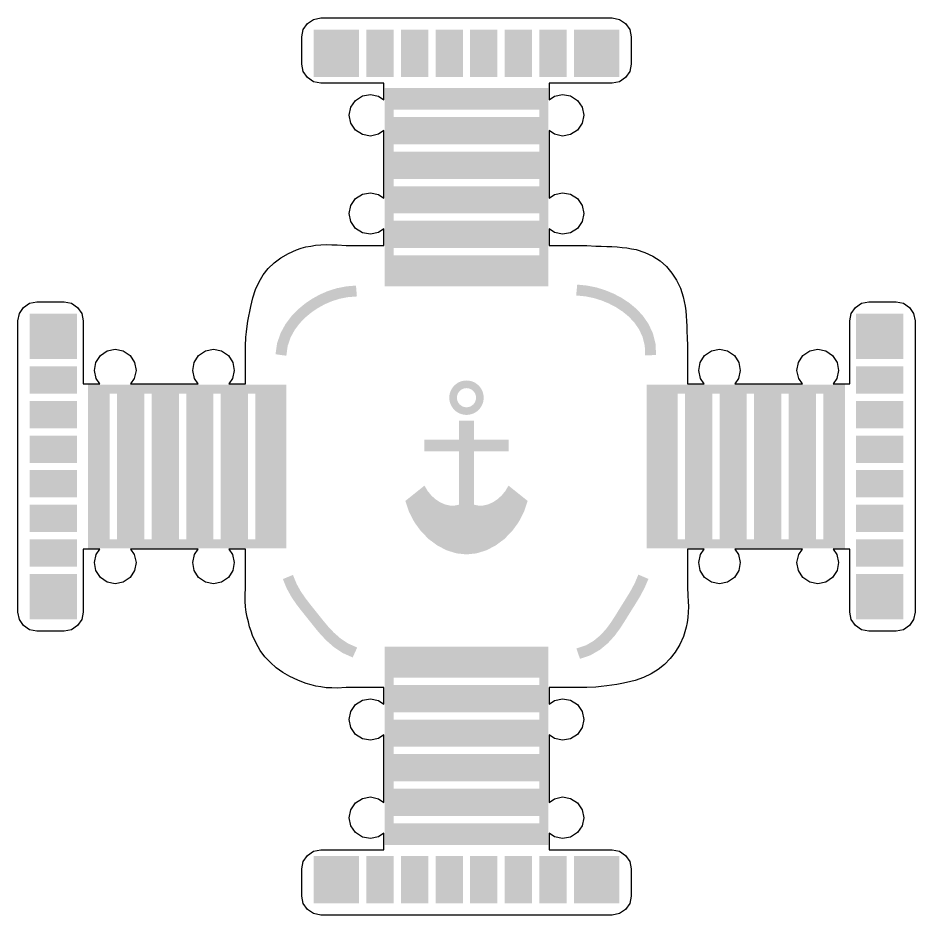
# Model space of a CAD drawing. Header units: millimetres. Extents: x 6 to 126, y 130 to 351.
# Drawn here: x 5.96 to 51.99, y 130.01 to 176.04 of the extents above; entities that cross this region are included whole.
import ezdxf

# ---------------------------------------------------------------- set-up
doc = ezdxf.new("R2010")
doc.units = ezdxf.units.MM
doc.layers.add('CUT', color=1, linetype='Continuous')
doc.layers.add('RASTER', color=7, linetype='Continuous')

msp = doc.modelspace()

# ---------------------------------------------------------------- hatches: boundary and pattern name
at = {"layer": 'RASTER'}
h = msp.add_hatch(color=7, dxfattribs=at)
h.paths.add_polyline_path([(21.131, 173.011), (36.822, 173.011), (36.822, 175.44), (21.131, 175.44)])
h.paths.add_polyline_path([(23.466, 173.011), (23.466, 175.44), (23.839, 175.44), (23.839, 173.011), (23.466, 173.011)], flags=0)
h.paths.add_polyline_path([(25.24, 173.011), (25.24, 175.44), (25.614, 175.44), (25.614, 173.011), (25.24, 173.011)], flags=0)
h.paths.add_polyline_path([(27.015, 173.011), (27.015, 175.44), (27.389, 175.44), (27.389, 173.011), (27.015, 173.011)], flags=0)
h.paths.add_polyline_path([(28.79, 173.011), (28.79, 175.44), (29.163, 175.44), (29.163, 173.011), (28.79, 173.011)], flags=0)
h.paths.add_polyline_path([(30.564, 173.011), (30.564, 175.44), (30.938, 175.44), (30.938, 173.011), (30.564, 173.011)], flags=0)
h.paths.add_polyline_path([(32.339, 173.011), (32.339, 175.44), (32.712, 175.44), (32.712, 173.011), (32.339, 173.011)], flags=0)
h.paths.add_polyline_path([(34.113, 173.011), (34.113, 175.44), (34.487, 175.44), (34.487, 173.011), (34.113, 173.011)], flags=0)
h = msp.add_hatch(color=7, dxfattribs=at)
h.paths.add_polyline_path([(24.773, 162.27), (33.179, 162.27), (33.179, 172.451), (24.773, 172.451)])
h.paths.add_polyline_path([(25.24, 163.858), (25.24, 164.232), (32.712, 164.232), (32.712, 163.858), (25.24, 163.858)], flags=0)
h.paths.add_polyline_path([(25.24, 165.633), (25.24, 166.006), (32.712, 166.006), (32.712, 165.633), (25.24, 165.633)], flags=0)
h.paths.add_polyline_path([(25.24, 167.407), (25.24, 167.781), (32.712, 167.781), (32.712, 167.407), (25.24, 167.407)], flags=0)
h.paths.add_polyline_path([(25.24, 169.182), (25.24, 169.555), (32.712, 169.555), (32.712, 169.182), (25.24, 169.182)], flags=0)
h.paths.add_polyline_path([(25.24, 170.956), (25.24, 171.33), (32.712, 171.33), (32.712, 170.956), (25.24, 170.956)], flags=0)
for points in [[(19.734, 158.707), (19.8, 159.208), (19.948, 159.641), (20.161, 160.03), (20.42, 160.372), (20.708, 160.67), (21.018, 160.927), (21.345, 161.15), (21.69, 161.341), (22.058, 161.501), (22.453, 161.626), (22.879, 161.711), (23.353, 161.751), (23.306, 162.309), (22.801, 162.266), (22.314, 162.169), (21.862, 162.026), (21.443, 161.844), (21.051, 161.627), (20.68, 161.375), (20.327, 161.08), (19.993, 160.736), (19.69, 160.333), (19.435, 159.866), (19.254, 159.336), (19.178, 158.782)], [(34.604, 161.799), (35.082, 161.754), (35.512, 161.665), (35.915, 161.539), (36.293, 161.382), (36.65, 161.195), (36.986, 160.974), (37.301, 160.715), (37.586, 160.413), (37.829, 160.063), (38.014, 159.666), (38.124, 159.227), (38.142, 158.722), (38.702, 158.745), (38.679, 159.305), (38.543, 159.852), (38.316, 160.341), (38.022, 160.765), (37.684, 161.124), (37.319, 161.425), (36.934, 161.678), (36.531, 161.889), (36.106, 162.066), (35.652, 162.208), (35.164, 162.308), (34.657, 162.357)], [(28.584, 155.377), (29.369, 155.377), (29.369, 154.397), (31.134, 154.397), (31.134, 153.808), (29.369, 153.808), (29.369, 151.062), (29.597, 151.016), (29.838, 151.022), (30.082, 151.079), (30.325, 151.185), (30.558, 151.336), (30.775, 151.531), (30.97, 151.767), (31.134, 152.043), (32.115, 151.258), (31.923, 150.69), (31.652, 150.167), (31.311, 149.7), (30.913, 149.297), (30.469, 148.967), (29.991, 148.721), (29.489, 148.566), (28.976, 148.512), (28.463, 148.566), (27.962, 148.721), (27.484, 148.967), (27.04, 149.297), (26.641, 149.7), (26.301, 150.167), (26.029, 150.69), (25.838, 151.258), (26.819, 152.043), (26.983, 151.767), (27.177, 151.531), (27.395, 151.336), (27.628, 151.185), (27.87, 151.079), (28.115, 151.022), (28.355, 151.016), (28.584, 151.062), (28.584, 153.808), (26.819, 153.808), (26.819, 154.397), (28.584, 154.397)], [(23.367, 143.735), (22.892, 143.946), (22.5, 144.21), (22.165, 144.507), (21.879, 144.812), (21.629, 145.111), (21.398, 145.401), (21.17, 145.685), (20.939, 145.973), (20.704, 146.28), (20.471, 146.621), (20.257, 147.006), (20.071, 147.46), (19.553, 147.248), (19.751, 146.765), (19.994, 146.328), (20.249, 145.952), (20.498, 145.628), (20.733, 145.335), (20.96, 145.051), (21.195, 144.757), (21.46, 144.44), (21.775, 144.104), (22.159, 143.765), (22.622, 143.455), (23.138, 143.224)], [(37.797, 147.476), (37.605, 147.027), (37.397, 146.639), (37.184, 146.288), (36.979, 145.96), (36.781, 145.643), (36.586, 145.328), (36.378, 145.008), (36.139, 144.685), (35.852, 144.37), (35.508, 144.082), (35.106, 143.847), (34.62, 143.685), (34.798, 143.154), (35.336, 143.336), (35.829, 143.622), (36.239, 143.964), (36.571, 144.328), (36.838, 144.687), (37.059, 145.027), (37.257, 145.348), (37.454, 145.663), (37.662, 145.994), (37.884, 146.362), (38.11, 146.786), (38.312, 147.256)]]:
    msp.add_hatch(color=7, dxfattribs=at).paths.add_polyline_path(points)
h = msp.add_hatch(color=7, dxfattribs=at)
h.paths.add_polyline_path([(8.989, 145.178), (8.989, 160.869), (6.56, 160.869), (6.56, 145.178)])
h.paths.add_polyline_path([(8.989, 147.513), (6.56, 147.513), (6.56, 147.887), (8.989, 147.887), (8.989, 147.513)], flags=0)
h.paths.add_polyline_path([(8.989, 149.288), (6.56, 149.288), (6.56, 149.661), (8.989, 149.661), (8.989, 149.288)], flags=0)
h.paths.add_polyline_path([(8.989, 151.062), (6.56, 151.062), (6.56, 151.436), (8.989, 151.436), (8.989, 151.062)], flags=0)
h.paths.add_polyline_path([(8.989, 152.837), (6.56, 152.837), (6.56, 153.21), (8.989, 153.21), (8.989, 152.837)], flags=0)
h.paths.add_polyline_path([(8.989, 154.611), (6.56, 154.611), (6.56, 154.985), (8.989, 154.985), (8.989, 154.611)], flags=0)
h.paths.add_polyline_path([(8.989, 156.386), (6.56, 156.386), (6.56, 156.76), (8.989, 156.76), (8.989, 156.386)], flags=0)
h.paths.add_polyline_path([(8.989, 158.161), (6.56, 158.161), (6.56, 158.534), (8.989, 158.534), (8.989, 158.161)], flags=0)
h = msp.add_hatch(color=7, dxfattribs=at)
h.paths.add_polyline_path([(48.964, 160.869), (48.964, 145.178), (51.392, 145.178), (51.392, 160.869)])
h.paths.add_polyline_path([(48.964, 158.534), (51.392, 158.534), (51.392, 158.161), (48.964, 158.161), (48.964, 158.534)], flags=0)
h.paths.add_polyline_path([(48.964, 156.76), (51.392, 156.76), (51.392, 156.386), (48.964, 156.386), (48.964, 156.76)], flags=0)
h.paths.add_polyline_path([(48.964, 154.985), (51.392, 154.985), (51.392, 154.611), (48.964, 154.611), (48.964, 154.985)], flags=0)
h.paths.add_polyline_path([(48.964, 153.21), (51.392, 153.21), (51.392, 152.837), (48.964, 152.837), (48.964, 153.21)], flags=0)
h.paths.add_polyline_path([(48.964, 151.436), (51.392, 151.436), (51.392, 151.062), (48.964, 151.062), (48.964, 151.436)], flags=0)
h.paths.add_polyline_path([(48.964, 149.661), (51.392, 149.661), (51.392, 149.288), (48.964, 149.288), (48.964, 149.661)], flags=0)
h.paths.add_polyline_path([(48.964, 147.887), (51.392, 147.887), (51.392, 147.513), (48.964, 147.513), (48.964, 147.887)], flags=0)
h = msp.add_hatch(color=7, dxfattribs=at)
h.paths.add_polyline_path([(29.859, 156.554), (29.851, 156.439), (29.829, 156.326), (29.792, 156.216), (29.741, 156.113), (29.677, 156.017), (29.601, 155.93), (29.514, 155.854), (29.418, 155.79), (29.314, 155.739), (29.205, 155.702), (29.092, 155.679), (28.976, 155.671), (28.861, 155.679), (28.748, 155.702), (28.639, 155.739), (28.535, 155.79), (28.439, 155.854), (28.352, 155.93), (28.276, 156.017), (28.212, 156.113), (28.161, 156.216), (28.124, 156.326), (28.101, 156.439), (28.094, 156.554), (28.101, 156.669), (28.124, 156.783), (28.161, 156.892), (28.212, 156.995), (28.276, 157.091), (28.352, 157.178), (28.439, 157.254), (28.535, 157.319), (28.639, 157.37), (28.748, 157.407), (28.861, 157.429), (28.976, 157.437), (29.092, 157.429), (29.205, 157.407), (29.314, 157.37), (29.418, 157.319), (29.514, 157.254), (29.601, 157.178), (29.677, 157.091), (29.741, 156.995), (29.792, 156.892), (29.829, 156.783), (29.851, 156.669)])
h.paths.add_polyline_path([(29.467, 156.554), (29.463, 156.49), (29.45, 156.427), (29.429, 156.366), (29.401, 156.309), (29.365, 156.256), (29.323, 156.207), (29.275, 156.165), (29.222, 156.129), (29.164, 156.101), (29.103, 156.08), (29.04, 156.068), (28.976, 156.064), (28.912, 156.068), (28.849, 156.08), (28.789, 156.101), (28.731, 156.129), (28.678, 156.165), (28.63, 156.207), (28.587, 156.256), (28.552, 156.309), (28.523, 156.366), (28.503, 156.427), (28.49, 156.49), (28.486, 156.554), (28.49, 156.618), (28.503, 156.681), (28.523, 156.742), (28.552, 156.799), (28.587, 156.853), (28.63, 156.901), (28.678, 156.943), (28.731, 156.979), (28.789, 157.007), (28.849, 157.028), (28.912, 157.04), (28.976, 157.044), (29.04, 157.04), (29.103, 157.028), (29.164, 157.007), (29.222, 156.979), (29.275, 156.943), (29.323, 156.901), (29.365, 156.853), (29.401, 156.799), (29.429, 156.742), (29.45, 156.681), (29.463, 156.618)], flags=0)
h = msp.add_hatch(color=7, dxfattribs=at)
h.paths.add_polyline_path([(19.73, 148.821), (19.73, 157.227), (9.549, 157.227), (9.549, 148.821)])
h.paths.add_polyline_path([(18.142, 149.288), (17.768, 149.288), (17.768, 156.76), (18.142, 156.76), (18.142, 149.288)], flags=0)
h.paths.add_polyline_path([(16.367, 149.288), (15.994, 149.288), (15.994, 156.76), (16.367, 156.76), (16.367, 149.288)], flags=0)
h.paths.add_polyline_path([(14.593, 149.288), (14.219, 149.288), (14.219, 156.76), (14.593, 156.76), (14.593, 149.288)], flags=0)
h.paths.add_polyline_path([(12.818, 149.288), (12.445, 149.288), (12.445, 156.76), (12.818, 156.76), (12.818, 149.288)], flags=0)
h.paths.add_polyline_path([(11.044, 149.288), (10.67, 149.288), (10.67, 156.76), (11.044, 156.76), (11.044, 149.288)], flags=0)
h = msp.add_hatch(color=7, dxfattribs=at)
h.paths.add_polyline_path([(38.223, 157.227), (38.223, 148.821), (48.404, 148.821), (48.404, 157.227)])
h.paths.add_polyline_path([(39.811, 156.76), (40.184, 156.76), (40.184, 149.288), (39.811, 149.288), (39.811, 156.76)], flags=0)
h.paths.add_polyline_path([(41.585, 156.76), (41.959, 156.76), (41.959, 149.288), (41.585, 149.288), (41.585, 156.76)], flags=0)
h.paths.add_polyline_path([(43.36, 156.76), (43.734, 156.76), (43.734, 149.288), (43.36, 149.288), (43.36, 156.76)], flags=0)
h.paths.add_polyline_path([(45.135, 156.76), (45.508, 156.76), (45.508, 149.288), (45.135, 149.288), (45.135, 156.76)], flags=0)
h.paths.add_polyline_path([(46.909, 156.76), (47.283, 156.76), (47.283, 149.288), (46.909, 149.288), (46.909, 156.76)], flags=0)
h = msp.add_hatch(color=7, dxfattribs=at)
h.paths.add_polyline_path([(33.179, 143.777), (24.773, 143.777), (24.773, 133.596), (33.179, 133.596)])
h.paths.add_polyline_path([(32.712, 142.189), (32.712, 141.816), (25.24, 141.816), (25.24, 142.189), (32.712, 142.189)], flags=0)
h.paths.add_polyline_path([(32.712, 140.415), (32.712, 140.041), (25.24, 140.041), (25.24, 140.415), (32.712, 140.415)], flags=0)
h.paths.add_polyline_path([(32.712, 138.64), (32.712, 138.266), (25.24, 138.266), (25.24, 138.64), (32.712, 138.64)], flags=0)
h.paths.add_polyline_path([(32.712, 136.865), (32.712, 136.492), (25.24, 136.492), (25.24, 136.865), (32.712, 136.865)], flags=0)
h.paths.add_polyline_path([(32.712, 135.091), (32.712, 134.717), (25.24, 134.717), (25.24, 135.091), (32.712, 135.091)], flags=0)
h = msp.add_hatch(color=7, dxfattribs=at)
h.paths.add_polyline_path([(36.822, 133.036), (21.131, 133.036), (21.131, 130.608), (36.822, 130.608)])
h.paths.add_polyline_path([(34.487, 133.036), (34.487, 130.608), (34.113, 130.608), (34.113, 133.036), (34.487, 133.036)], flags=0)
h.paths.add_polyline_path([(32.712, 133.036), (32.712, 130.608), (32.339, 130.608), (32.339, 133.036), (32.712, 133.036)], flags=0)
h.paths.add_polyline_path([(30.938, 133.036), (30.938, 130.608), (30.564, 130.608), (30.564, 133.036), (30.938, 133.036)], flags=0)
h.paths.add_polyline_path([(29.163, 133.036), (29.163, 130.608), (28.79, 130.608), (28.79, 133.036), (29.163, 133.036)], flags=0)
h.paths.add_polyline_path([(27.389, 133.036), (27.389, 130.608), (27.015, 130.608), (27.015, 133.036), (27.389, 133.036)], flags=0)
h.paths.add_polyline_path([(25.614, 133.036), (25.614, 130.608), (25.24, 130.608), (25.24, 133.036), (25.614, 133.036)], flags=0)
h.paths.add_polyline_path([(23.839, 133.036), (23.839, 130.608), (23.466, 130.608), (23.466, 133.036), (23.839, 133.036)], flags=0)

# ---------------------------------------------------------------- linework, layer by layer
at = {"layer": 'CUT'}
msp.add_lwpolyline([(51.919, 160.869), (51.993, 160.5), (51.993, 145.548), (51.919, 145.179), (51.708, 144.862), (51.392, 144.651), (51.023, 144.578), (49.614, 144.578), (49.245, 144.651), (48.929, 144.862), (48.717, 145.179), (48.644, 145.548), (48.644, 148.781), (47.785, 148.781), (47.979, 148.506), (48.071, 148.094), (47.995, 147.679), (47.765, 147.325), (47.416, 147.088), (47.003, 147.005), (46.589, 147.088), (46.24, 147.325), (46.01, 147.679), (45.935, 148.094), (46.026, 148.506), (46.22, 148.781), (42.741, 148.781), (42.936, 148.506), (43.027, 148.094), (42.952, 147.679), (42.722, 147.325), (42.373, 147.088), (41.959, 147.005), (41.545, 147.088), (41.196, 147.325), (40.966, 147.679), (40.891, 148.094), (40.982, 148.506), (41.177, 148.781), (40.318, 148.781), (40.318, 148.222), (40.318, 147.764), (40.318, 147.307), (40.32, 146.851), (40.342, 146.394), (40.353, 146.11), (40.365, 145.822), (40.355, 145.552), (40.34, 145.28), (40.301, 145.026), (40.256, 144.772), (40.186, 144.538), (40.112, 144.304), (39.92, 143.882), (39.689, 143.503), (39.426, 143.165), (39.132, 142.866), (38.807, 142.604), (38.451, 142.381), (38.06, 142.197), (37.636, 142.051), (37.409, 141.995), (37.183, 141.936), (36.94, 141.891), (36.697, 141.842), (36.436, 141.805), (36.174, 141.764), (35.893, 141.737), (35.61, 141.709), (35.152, 141.685), (34.693, 141.682), (34.236, 141.682), (33.778, 141.682), (33.219, 141.682), (33.219, 140.823), (33.494, 141.018), (33.906, 141.109), (34.321, 141.034), (34.675, 140.804), (34.912, 140.455), (34.995, 140.041), (34.912, 139.627), (34.675, 139.278), (34.321, 139.048), (33.906, 138.973), (33.494, 139.064), (33.219, 139.259), (33.219, 135.78), (33.494, 135.974), (33.906, 136.065), (34.321, 135.99), (34.675, 135.76), (34.912, 135.411), (34.995, 134.997), (34.912, 134.584), (34.675, 134.235), (34.321, 134.005), (33.906, 133.929), (33.494, 134.021), (33.219, 134.215), (33.219, 133.356), (36.452, 133.356), (36.821, 133.283), (37.138, 133.071), (37.349, 132.755), (37.422, 132.386), (37.422, 130.977), (37.349, 130.608), (37.138, 130.292), (36.821, 130.081), (36.452, 130.007), (21.5, 130.007), (21.131, 130.081), (20.815, 130.292), (20.604, 130.608), (20.53, 130.977), (20.53, 132.386), (20.604, 132.755), (20.815, 133.071), (21.131, 133.283), (21.5, 133.356), (24.733, 133.356), (24.733, 134.215), (24.459, 134.021), (24.047, 133.929), (23.632, 134.005), (23.278, 134.235), (23.041, 134.584), (22.958, 134.997), (23.041, 135.411), (23.278, 135.76), (23.632, 135.99), (24.047, 136.065), (24.459, 135.974), (24.733, 135.78), (24.733, 139.259), (24.459, 139.064), (24.047, 138.973), (23.632, 139.048), (23.278, 139.278), (23.041, 139.627), (22.958, 140.041), (23.041, 140.455), (23.278, 140.804), (23.632, 141.034), (24.047, 141.109), (24.459, 141.018), (24.733, 140.823), (24.733, 141.682), (24.174, 141.682), (23.717, 141.682), (23.26, 141.682), (22.804, 141.676), (22.345, 141.654), (22.06, 141.659), (21.774, 141.673), (21.507, 141.713), (21.242, 141.758), (20.998, 141.824), (20.756, 141.892), (20.534, 141.976), (20.314, 142.057), (19.91, 142.245), (19.544, 142.455), (19.211, 142.692), (18.914, 142.96), (18.637, 143.251), (18.395, 143.583), (18.185, 143.952), (18.002, 144.36), (17.926, 144.581), (17.846, 144.804), (17.783, 145.046), (17.719, 145.291), (17.675, 145.555), (17.636, 145.821), (17.62, 146.107), (17.612, 146.392), (17.629, 146.851), (17.635, 147.307), (17.635, 147.764), (17.635, 148.222), (17.635, 148.781), (16.776, 148.781), (16.971, 148.506), (17.062, 148.094), (16.987, 147.679), (16.756, 147.325), (16.407, 147.088), (15.994, 147.005), (15.58, 147.088), (15.231, 147.325), (15.001, 147.679), (14.926, 148.094), (15.017, 148.506), (15.211, 148.781), (11.733, 148.781), (11.927, 148.506), (12.018, 148.094), (11.943, 147.679), (11.713, 147.325), (11.364, 147.088), (10.95, 147.005), (10.537, 147.088), (10.188, 147.325), (9.957, 147.679), (9.882, 148.094), (9.973, 148.506), (10.168, 148.781), (9.309, 148.781), (9.309, 145.548), (9.236, 145.179), (9.024, 144.862), (8.708, 144.651), (8.339, 144.578), (6.93, 144.578), (6.561, 144.651), (6.245, 144.862), (6.033, 145.179), (5.96, 145.548), (5.96, 160.5), (6.033, 160.869), (6.245, 161.185), (6.561, 161.396), (6.93, 161.47), (8.339, 161.47), (8.708, 161.396), (9.024, 161.185), (9.236, 160.869), (9.309, 160.5), (9.309, 157.267), (10.168, 157.267), (9.973, 157.541), (9.882, 157.953), (9.957, 158.368), (10.188, 158.722), (10.537, 158.959), (10.95, 159.042), (11.364, 158.959), (11.713, 158.722), (11.943, 158.368), (12.018, 157.953), (11.927, 157.541), (11.733, 157.267), (15.211, 157.267), (15.017, 157.541), (14.926, 157.953), (15.001, 158.368), (15.231, 158.722), (15.58, 158.959), (15.994, 159.042), (16.407, 158.959), (16.756, 158.722), (16.987, 158.368), (17.062, 157.953), (16.971, 157.541), (16.776, 157.267), (17.635, 157.267), (17.635, 157.826), (17.635, 158.283), (17.635, 158.74), (17.637, 159.199), (17.66, 159.658), (17.689, 159.941), (17.719, 160.222), (17.764, 160.483), (17.804, 160.743), (17.857, 160.985), (17.903, 161.227), (17.962, 161.452), (18.017, 161.678), (18.156, 162.104), (18.331, 162.498), (18.547, 162.861), (18.807, 163.19), (19.111, 163.482), (19.455, 163.739), (19.839, 163.961), (20.261, 164.146), (20.495, 164.219), (20.728, 164.288), (20.981, 164.336), (21.233, 164.378), (21.505, 164.396), (21.775, 164.41), (22.062, 164.401), (22.346, 164.392), (22.803, 164.368), (23.26, 164.365), (23.717, 164.365), (24.174, 164.365), (24.733, 164.365), (24.733, 165.224), (24.459, 165.029), (24.047, 164.938), (23.632, 165.013), (23.278, 165.244), (23.041, 165.593), (22.958, 166.006), (23.041, 166.42), (23.278, 166.769), (23.632, 166.999), (24.047, 167.074), (24.459, 166.983), (24.733, 166.789), (24.733, 170.267), (24.459, 170.073), (24.047, 169.982), (23.632, 170.057), (23.278, 170.287), (23.041, 170.636), (22.958, 171.05), (23.041, 171.463), (23.278, 171.812), (23.632, 172.043), (24.047, 172.118), (24.459, 172.027), (24.733, 171.832), (24.733, 172.691), (21.5, 172.691), (21.131, 172.764), (20.815, 172.976), (20.604, 173.292), (20.53, 173.661), (20.53, 175.07), (20.604, 175.439), (20.815, 175.755), (21.131, 175.967), (21.5, 176.04), (36.452, 176.04), (36.821, 175.967), (37.138, 175.755), (37.349, 175.439), (37.422, 175.07), (37.422, 173.661), (37.349, 173.292), (37.138, 172.976), (36.821, 172.764), (36.452, 172.691), (33.219, 172.691), (33.219, 171.832), (33.494, 172.027), (33.906, 172.118), (34.321, 172.043), (34.675, 171.812), (34.912, 171.463), (34.995, 171.05), (34.912, 170.636), (34.675, 170.287), (34.321, 170.057), (33.906, 169.982), (33.494, 170.073), (33.219, 170.267), (33.219, 166.789), (33.494, 166.983), (33.906, 167.074), (34.321, 166.999), (34.675, 166.769), (34.912, 166.42), (34.995, 166.006), (34.912, 165.593), (34.675, 165.244), (34.321, 165.013), (33.906, 164.938), (33.494, 165.029), (33.219, 165.224), (33.219, 164.365), (33.778, 164.365), (34.236, 164.365), (34.693, 164.365), (35.152, 164.358), (35.609, 164.337), (35.891, 164.324), (36.173, 164.319), (36.438, 164.304), (36.705, 164.294), (36.957, 164.269), (37.211, 164.244), (37.448, 164.199), (37.689, 164.152), (38.132, 164.009), (38.539, 163.813), (38.908, 163.57), (39.238, 163.285), (39.515, 162.948), (39.753, 162.578), (39.949, 162.174), (40.097, 161.734), (40.149, 161.495), (40.198, 161.259), (40.227, 161.005), (40.255, 160.754), (40.266, 160.486), (40.282, 160.221), (40.284, 159.938), (40.294, 159.656), (40.312, 159.199), (40.318, 158.741), (40.318, 158.283), (40.318, 157.826), (40.318, 157.267), (41.177, 157.267), (40.982, 157.541), (40.891, 157.953), (40.966, 158.368), (41.196, 158.722), (41.545, 158.959), (41.959, 159.042), (42.373, 158.959), (42.722, 158.722), (42.952, 158.368), (43.027, 157.953), (42.936, 157.541), (42.741, 157.267), (46.22, 157.267), (46.026, 157.541), (45.935, 157.953), (46.01, 158.368), (46.24, 158.722), (46.589, 158.959), (47.003, 159.042), (47.416, 158.959), (47.765, 158.722), (47.995, 158.368), (48.071, 157.953), (47.979, 157.541), (47.785, 157.267), (48.644, 157.267), (48.644, 160.5), (48.717, 160.869), (48.929, 161.185), (49.245, 161.396), (49.614, 161.47), (51.023, 161.47), (51.392, 161.396), (51.708, 161.185)], close=True, dxfattribs=at)

doc.saveas('drawing.dxf')
